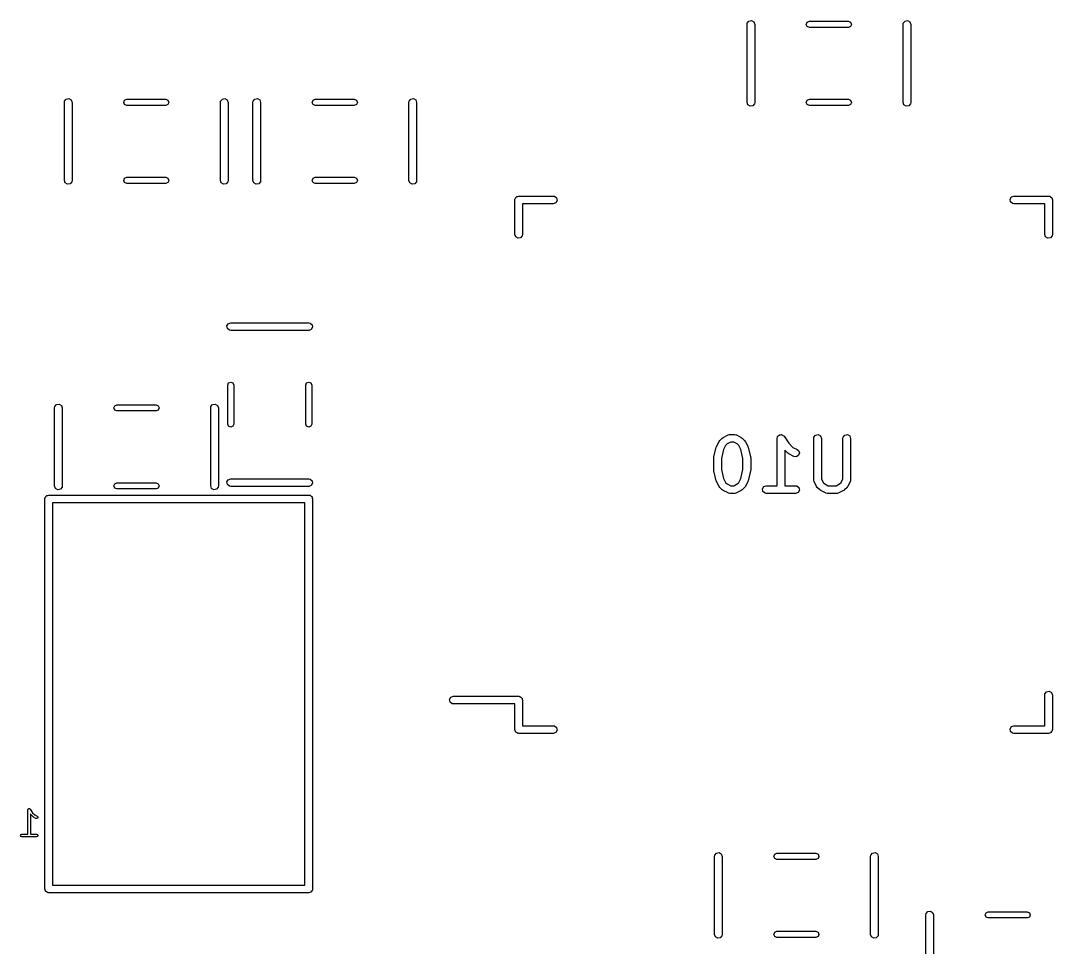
# Model space of a CAD drawing. Extents: x 0.06 to 3.41, y 0.44 to 1.54.
# Drawn here: x 1.895 to 2.688, y 0.823 to 1.536 of the extents above; entities that cross this region are included whole.
import ezdxf

# ---------------------------------------------------------------- set-up
doc = ezdxf.new("R2010")
doc.units = 0
doc.header["$MEASUREMENT"] = 0
doc.layers.add('BLACK', color=7, linetype='CONTINUOUS')

msp = doc.modelspace()

# ---------------------------------------------------------------- linework, layer by layer
at = {"layer": 'BLACK', "linetype": 'CONTINUOUS'}
for p, q in [((2.45358, 1.53272), (2.45376, 1.53373)), ((2.45358, 1.47272), (2.45358, 1.53272)), ((2.45376, 1.53373), (2.45506, 1.53527)), ((2.45506, 1.53527), (2.45705, 1.53562)), ((2.45705, 1.53562), (2.4588, 1.53461)), ((2.4588, 1.53461), (2.45949, 1.53272)), ((2.45949, 1.53272), (2.45949, 1.47272)), ((2.49917, 1.53272), (2.49987, 1.53439)), ((2.49987, 1.53105), (2.49917, 1.53272)), ((2.49987, 1.53439), (2.50154, 1.53508)), ((2.50154, 1.53508), (2.53154, 1.53508)), ((2.53154, 1.53508), (2.53321, 1.53439)), ((2.53321, 1.53439), (2.5339, 1.53272)), ((2.5339, 1.53272), (2.53321, 1.53105)), ((2.57358, 1.53272), (2.57376, 1.53373)), ((2.57358, 1.47272), (2.57358, 1.53272)), ((2.57376, 1.53373), (2.57506, 1.53527)), ((2.57506, 1.53527), (2.57705, 1.53562)), ((2.57705, 1.53562), (2.5788, 1.53461)), ((2.5788, 1.53461), (2.57949, 1.53272)), ((2.57949, 1.53272), (2.57949, 1.47272)), ((2.50154, 1.53035), (2.49987, 1.53105)), ((2.53154, 1.53035), (2.50154, 1.53035)), ((2.53321, 1.53105), (2.53154, 1.53035)), ((1.92858, 1.47272), (1.92876, 1.47373)), ((1.92858, 1.41272), (1.92858, 1.47272)), ((1.92876, 1.47373), (1.93006, 1.47527)), ((1.93006, 1.47527), (1.93205, 1.47562)), ((1.93205, 1.47562), (1.9338, 1.47461)), ((1.9338, 1.47461), (1.93449, 1.47272)), ((1.93449, 1.47272), (1.93449, 1.41272)), ((1.97417, 1.47272), (1.97487, 1.47439)), ((1.97487, 1.47105), (1.97417, 1.47272)), ((1.97487, 1.47439), (1.97654, 1.47508)), ((1.97654, 1.47035), (1.97487, 1.47105)), ((1.97654, 1.47508), (2.00654, 1.47508)), ((2.00654, 1.47035), (1.97654, 1.47035)), ((2.00654, 1.47508), (2.00821, 1.47439)), ((2.00821, 1.47105), (2.00654, 1.47035)), ((2.00821, 1.47439), (2.0089, 1.47272)), ((2.0089, 1.47272), (2.00821, 1.47105)), ((2.04858, 1.47272), (2.04876, 1.47373)), ((2.04858, 1.41272), (2.04858, 1.47272)), ((2.04876, 1.47373), (2.05006, 1.47527)), ((2.05006, 1.47527), (2.05205, 1.47562)), ((2.05205, 1.47562), (2.0538, 1.47461)), ((2.0538, 1.47461), (2.05449, 1.47272)), ((2.05449, 1.47272), (2.05449, 1.41272)), ((2.07358, 1.47272), (2.07376, 1.47373)), ((2.07358, 1.41272), (2.07358, 1.47272)), ((2.07376, 1.47373), (2.07506, 1.47527)), ((2.07506, 1.47527), (2.07705, 1.47562)), ((2.07705, 1.47562), (2.0788, 1.47461)), ((2.0788, 1.47461), (2.07949, 1.47272)), ((2.07949, 1.47272), (2.07949, 1.41272)), ((2.11917, 1.47272), (2.11987, 1.47439)), ((2.11987, 1.47105), (2.11917, 1.47272)), ((2.11987, 1.47439), (2.12154, 1.47508)), ((2.12154, 1.47035), (2.11987, 1.47105)), ((2.12154, 1.47508), (2.15154, 1.47508)), ((2.15154, 1.47035), (2.12154, 1.47035)), ((2.15154, 1.47508), (2.15321, 1.47439)), ((2.15321, 1.47105), (2.15154, 1.47035)), ((2.15321, 1.47439), (2.1539, 1.47272)), ((2.1539, 1.47272), (2.15321, 1.47105)), ((2.19358, 1.47272), (2.19376, 1.47373)), ((2.19358, 1.41272), (2.19358, 1.47272)), ((2.19376, 1.47373), (2.19506, 1.47527)), ((2.19506, 1.47527), (2.19705, 1.47562)), ((2.19705, 1.47562), (2.1988, 1.47461)), ((2.1988, 1.47461), (2.19949, 1.47272)), ((2.19949, 1.47272), (2.19949, 1.41272)), ((2.45427, 1.47082), (2.45358, 1.47272)), ((2.45602, 1.46981), (2.45427, 1.47082)), ((2.45801, 1.47016), (2.45602, 1.46981)), ((2.45931, 1.47171), (2.45801, 1.47016)), ((2.45949, 1.47272), (2.45931, 1.47171)), ((2.49917, 1.47272), (2.49987, 1.47439)), ((2.49987, 1.47105), (2.49917, 1.47272)), ((2.49987, 1.47439), (2.50154, 1.47508)), ((2.50154, 1.47035), (2.49987, 1.47105)), ((2.50154, 1.47508), (2.53154, 1.47508)), ((2.53154, 1.47035), (2.50154, 1.47035)), ((2.53154, 1.47508), (2.53321, 1.47439)), ((2.53321, 1.47105), (2.53154, 1.47035)), ((2.53321, 1.47439), (2.5339, 1.47272)), ((2.5339, 1.47272), (2.53321, 1.47105)), ((2.57427, 1.47082), (2.57358, 1.47272)), ((2.57602, 1.46981), (2.57427, 1.47082)), ((2.57801, 1.47016), (2.57602, 1.46981)), ((2.57931, 1.47171), (2.57801, 1.47016)), ((2.57949, 1.47272), (2.57931, 1.47171)), ((1.92927, 1.41082), (1.92858, 1.41272)), ((1.93449, 1.41272), (1.93431, 1.41171)), ((1.97417, 1.41272), (1.97487, 1.41439)), ((1.97487, 1.41105), (1.97417, 1.41272)), ((1.97487, 1.41439), (1.97654, 1.41508)), ((1.97654, 1.41508), (2.00654, 1.41508)), ((2.00654, 1.41508), (2.00821, 1.41439)), ((2.00821, 1.41439), (2.0089, 1.41272)), ((2.0089, 1.41272), (2.00821, 1.41105)), ((2.04927, 1.41082), (2.04858, 1.41272)), ((2.05449, 1.41272), (2.05431, 1.41171)), ((2.07427, 1.41082), (2.07358, 1.41272)), ((2.07949, 1.41272), (2.07931, 1.41171)), ((2.11917, 1.41272), (2.11987, 1.41439)), ((2.11987, 1.41105), (2.11917, 1.41272)), ((2.11987, 1.41439), (2.12154, 1.41508)), ((2.12154, 1.41508), (2.15154, 1.41508)), ((2.15154, 1.41508), (2.15321, 1.41439)), ((2.15321, 1.41439), (2.1539, 1.41272)), ((2.1539, 1.41272), (2.15321, 1.41105)), ((2.19427, 1.41082), (2.19358, 1.41272)), ((2.19949, 1.41272), (2.19931, 1.41171)), ((1.93102, 1.40981), (1.92927, 1.41082)), ((1.93301, 1.41016), (1.93102, 1.40981)), ((1.93431, 1.41171), (1.93301, 1.41016)), ((1.97654, 1.41035), (1.97487, 1.41105)), ((2.00654, 1.41035), (1.97654, 1.41035)), ((2.00821, 1.41105), (2.00654, 1.41035)), ((2.05102, 1.40981), (2.04927, 1.41082)), ((2.05301, 1.41016), (2.05102, 1.40981)), ((2.05431, 1.41171), (2.05301, 1.41016)), ((2.07602, 1.40981), (2.07427, 1.41082)), ((2.07801, 1.41016), (2.07602, 1.40981)), ((2.07931, 1.41171), (2.07801, 1.41016)), ((2.12154, 1.41035), (2.11987, 1.41105)), ((2.15154, 1.41035), (2.12154, 1.41035)), ((2.15321, 1.41105), (2.15154, 1.41035)), ((2.19602, 1.40981), (2.19427, 1.41082)), ((2.19801, 1.41016), (2.19602, 1.40981)), ((2.19931, 1.41171), (2.19801, 1.41016)), ((2.275, 1.39776), (2.27507, 1.39814)), ((2.275, 1.37118), (2.275, 1.39776)), ((2.27504, 1.39827), (2.27511, 1.39838)), ((2.27507, 1.39814), (2.27504, 1.39827)), ((2.27511, 1.39838), (2.27518, 1.39877)), ((2.27518, 1.39877), (2.27567, 1.39935)), ((2.27567, 1.39935), (2.27605, 1.40002)), ((2.27605, 1.40002), (2.27631, 1.40011)), ((2.27631, 1.40011), (2.27648, 1.40031)), ((2.27648, 1.40031), (2.27723, 1.40045)), ((2.27723, 1.40045), (2.27795, 1.40071)), ((2.27795, 1.40071), (2.30453, 1.40071)), ((2.30453, 1.40071), (2.30554, 1.40053)), ((2.30554, 1.40053), (2.30708, 1.39923)), ((2.30744, 1.39724), (2.30643, 1.39549)), ((2.30708, 1.39923), (2.30744, 1.39724)), ((2.65595, 1.39827), (2.65696, 1.40002)), ((2.6563, 1.39628), (2.65595, 1.39827)), ((2.65696, 1.40002), (2.65886, 1.40071)), ((2.65886, 1.40071), (2.68543, 1.40071)), ((2.68543, 1.40071), (2.68582, 1.40064)), ((2.68582, 1.40064), (2.68595, 1.40066)), ((2.68595, 1.40066), (2.68606, 1.4006)), ((2.68606, 1.4006), (2.68644, 1.40053)), ((2.68644, 1.40053), (2.68703, 1.40004)), ((2.68703, 1.40004), (2.68769, 1.39965)), ((2.68769, 1.39965), (2.68779, 1.3994)), ((2.68779, 1.3994), (2.68799, 1.39923)), ((2.68799, 1.39923), (2.68812, 1.39848)), ((2.68812, 1.39848), (2.68839, 1.39776)), ((2.68839, 1.39776), (2.68839, 1.37118)), ((2.30453, 1.3948), (2.28091, 1.3948)), ((2.28091, 1.3948), (2.28091, 1.37118)), ((2.30643, 1.39549), (2.30453, 1.3948)), ((2.65785, 1.39498), (2.6563, 1.39628)), ((2.65886, 1.3948), (2.65785, 1.39498)), ((2.68248, 1.3948), (2.65886, 1.3948)), ((2.68248, 1.37118), (2.68248, 1.3948)), ((2.27569, 1.36928), (2.275, 1.37118)), ((2.27744, 1.36827), (2.27569, 1.36928)), ((2.27943, 1.36862), (2.27744, 1.36827)), ((2.28073, 1.37017), (2.27943, 1.36862)), ((2.28091, 1.37118), (2.28073, 1.37017)), ((2.68317, 1.36928), (2.68248, 1.37118)), ((2.68492, 1.36827), (2.68317, 1.36928)), ((2.68691, 1.36862), (2.68492, 1.36827)), ((2.68821, 1.37017), (2.68691, 1.36862)), ((2.68839, 1.37118), (2.68821, 1.37017)), ((2.05363, 1.30073), (2.05464, 1.30248)), ((2.05464, 1.30248), (2.05654, 1.30317)), ((2.05654, 1.30317), (2.11654, 1.30317)), ((2.11654, 1.30317), (2.11755, 1.30299)), ((2.11755, 1.30299), (2.11909, 1.30169)), ((2.11909, 1.30169), (2.11944, 1.2997)), ((2.05398, 1.29874), (2.05363, 1.30073)), ((2.05553, 1.29744), (2.05398, 1.29874)), ((2.05654, 1.29726), (2.05553, 1.29744)), ((2.11654, 1.29726), (2.05654, 1.29726)), ((2.11843, 1.29795), (2.11654, 1.29726)), ((2.11944, 1.2997), (2.11843, 1.29795)), ((2.05417, 1.25522), (2.05487, 1.25689)), ((2.05417, 1.22522), (2.05417, 1.25522)), ((2.05487, 1.25689), (2.05654, 1.25758)), ((2.05654, 1.25758), (2.05821, 1.25689)), ((2.05821, 1.25689), (2.0589, 1.25522)), ((2.0589, 1.25522), (2.0589, 1.22522)), ((2.11417, 1.25522), (2.11487, 1.25689)), ((2.11417, 1.22522), (2.11417, 1.25522)), ((2.11487, 1.25689), (2.11654, 1.25758)), ((2.11654, 1.25758), (2.11821, 1.25689)), ((2.11821, 1.25689), (2.1189, 1.25522)), ((2.1189, 1.25522), (2.1189, 1.22522)), ((1.92108, 1.23772), (1.92126, 1.23873)), ((1.92126, 1.23873), (1.92256, 1.24027)), ((1.92256, 1.24027), (1.92455, 1.24062)), ((1.92455, 1.24062), (1.9263, 1.23961)), ((1.9263, 1.23961), (1.92699, 1.23772)), ((1.96667, 1.23772), (1.96737, 1.23939)), ((1.96737, 1.23939), (1.96904, 1.24008)), ((1.96904, 1.24008), (1.99904, 1.24008)), ((1.99904, 1.24008), (2.00071, 1.23939)), ((2.00071, 1.23939), (2.0014, 1.23772)), ((2.04108, 1.23772), (2.04126, 1.23873)), ((2.04126, 1.23873), (2.04256, 1.24027)), ((2.04256, 1.24027), (2.04455, 1.24062)), ((2.04455, 1.24062), (2.0463, 1.23961)), ((2.0463, 1.23961), (2.04699, 1.23772)), ((1.92108, 1.17772), (1.92108, 1.23772)), ((1.92699, 1.23772), (1.92699, 1.17772)), ((1.96737, 1.23605), (1.96667, 1.23772)), ((1.96904, 1.23535), (1.96737, 1.23605)), ((1.99904, 1.23535), (1.96904, 1.23535)), ((2.00071, 1.23605), (1.99904, 1.23535)), ((2.0014, 1.23772), (2.00071, 1.23605)), ((2.04108, 1.17772), (2.04108, 1.23772)), ((2.04699, 1.23772), (2.04699, 1.17772)), ((2.05487, 1.22355), (2.05417, 1.22522)), ((2.05654, 1.22285), (2.05487, 1.22355)), ((2.05821, 1.22355), (2.05654, 1.22285)), ((2.0589, 1.22522), (2.05821, 1.22355)), ((2.11487, 1.22355), (2.11417, 1.22522)), ((2.11654, 1.22285), (2.11487, 1.22355)), ((2.11821, 1.22355), (2.11654, 1.22285)), ((2.1189, 1.22522), (2.11821, 1.22355)), ((2.43258, 1.21261), (2.43445, 1.21449)), ((2.43445, 1.21449), (2.43518, 1.215)), ((2.43518, 1.215), (2.43522, 1.21504)), ((2.43522, 1.21504), (2.43897, 1.21692)), ((2.43897, 1.21692), (2.43995, 1.21721)), ((2.43995, 1.21721), (2.44012, 1.21717)), ((2.44012, 1.21717), (2.44029, 1.21723)), ((2.44029, 1.21723), (2.44404, 1.21723)), ((2.44404, 1.21723), (2.44505, 1.21705)), ((2.44505, 1.21705), (2.44519, 1.21694)), ((2.44519, 1.21694), (2.44536, 1.21692)), ((2.44536, 1.21692), (2.44911, 1.21504)), ((2.44911, 1.21504), (2.44982, 1.21452)), ((2.44982, 1.21452), (2.44988, 1.21449)), ((2.44988, 1.21449), (2.45175, 1.21261)), ((2.47671, 1.21428), (2.47689, 1.21529)), ((2.47671, 1.17786), (2.47671, 1.21428)), ((2.47689, 1.21529), (2.477, 1.21542)), ((2.477, 1.21542), (2.47701, 1.21559)), ((2.47701, 1.21559), (2.47763, 1.21618)), ((2.47763, 1.21618), (2.47818, 1.21683)), ((2.47818, 1.21683), (2.47835, 1.21686)), ((2.47835, 1.21686), (2.47847, 1.21698)), ((2.47847, 1.21698), (2.47933, 1.21704)), ((2.47933, 1.21704), (2.48017, 1.21718)), ((2.48017, 1.21718), (2.48032, 1.2171)), ((2.48032, 1.2171), (2.48049, 1.21711)), ((2.48049, 1.21711), (2.48118, 1.2166)), ((2.48118, 1.2166), (2.48192, 1.21617)), ((2.48192, 1.21617), (2.48198, 1.21601)), ((2.48198, 1.21601), (2.48212, 1.21591)), ((2.48212, 1.21591), (2.4857, 1.21053)), ((2.50483, 1.21428), (2.50501, 1.21529)), ((2.50483, 1.18241), (2.50483, 1.21428)), ((2.50501, 1.21529), (2.50631, 1.21683)), ((2.50631, 1.21683), (2.50829, 1.21718)), ((2.50829, 1.21718), (2.51004, 1.21617)), ((2.51004, 1.21617), (2.51073, 1.21428)), ((2.51073, 1.21428), (2.51073, 1.1831)), ((2.52733, 1.21428), (2.5275, 1.21529)), ((2.52733, 1.1831), (2.52733, 1.21428)), ((2.5275, 1.21529), (2.5288, 1.21683)), ((2.5288, 1.21683), (2.53079, 1.21718)), ((2.53079, 1.21718), (2.53254, 1.21617)), ((2.53254, 1.21617), (2.53323, 1.21428)), ((2.53323, 1.21428), (2.53323, 1.18241)), ((2.42805, 1.19999), (2.42993, 1.20749)), ((2.42993, 1.20749), (2.43013, 1.20796)), ((2.43013, 1.20796), (2.43015, 1.2081)), ((2.43015, 1.2081), (2.43203, 1.21185)), ((2.43203, 1.21185), (2.43255, 1.21256)), ((2.43255, 1.21256), (2.43258, 1.21261)), ((2.43709, 1.20878), (2.43558, 1.20575)), ((2.43829, 1.20997), (2.43709, 1.20878)), ((2.44099, 1.21132), (2.43829, 1.20997)), ((2.44334, 1.21132), (2.44099, 1.21132)), ((2.44604, 1.20997), (2.44334, 1.21132)), ((2.44724, 1.20878), (2.44604, 1.20997)), ((2.44875, 1.20575), (2.44724, 1.20878)), ((2.45175, 1.21261), (2.45226, 1.21189)), ((2.45226, 1.21189), (2.45231, 1.21185)), ((2.45231, 1.21185), (2.45418, 1.2081)), ((2.45418, 1.2081), (2.45433, 1.20761)), ((2.45433, 1.20761), (2.4544, 1.20749)), ((2.4544, 1.20749), (2.45628, 1.19999)), ((2.4857, 1.21053), (2.48891, 1.20733)), ((2.48891, 1.20733), (2.49223, 1.20567)), ((2.42796, 1.19928), (2.42807, 1.19986)), ((2.42796, 1.1899), (2.42796, 1.19928)), ((2.42807, 1.19986), (2.42805, 1.19999)), ((2.43558, 1.20575), (2.43387, 1.19891)), ((2.43387, 1.19891), (2.43387, 1.19027)), ((2.45046, 1.19891), (2.44875, 1.20575)), ((2.45046, 1.19027), (2.45046, 1.19891)), ((2.45628, 1.19999), (2.45632, 1.19941)), ((2.45632, 1.19941), (2.45637, 1.19928)), ((2.45637, 1.19928), (2.45637, 1.1899)), ((2.48507, 1.20281), (2.48261, 1.20527)), ((2.48261, 1.20527), (2.48261, 1.17786)), ((2.48513, 1.20279), (2.48507, 1.20281)), ((2.48584, 1.20226), (2.48513, 1.20279)), ((2.48959, 1.20039), (2.48584, 1.20226)), ((2.4916, 1.20016), (2.48959, 1.20039)), ((2.49328, 1.20127), (2.4916, 1.20016)), ((2.49223, 1.20567), (2.49305, 1.20506)), ((2.49305, 1.20506), (2.49386, 1.2032)), ((2.49386, 1.2032), (2.49328, 1.20127)), ((2.43387, 1.19027), (2.43558, 1.18344)), ((2.44875, 1.18344), (2.45046, 1.19027)), ((2.05363, 1.18073), (2.05464, 1.18248)), ((2.05464, 1.18248), (2.05654, 1.18317)), ((2.05654, 1.18317), (2.11654, 1.18317)), ((2.11654, 1.18317), (2.11755, 1.18299)), ((2.11755, 1.18299), (2.11909, 1.18169)), ((2.42801, 1.18978), (2.42796, 1.1899)), ((2.42805, 1.18919), (2.42801, 1.18978)), ((2.42993, 1.18169), (2.42805, 1.18919)), ((2.43558, 1.18344), (2.43709, 1.1804)), ((2.44724, 1.1804), (2.44875, 1.18344)), ((2.45628, 1.18919), (2.4544, 1.18169)), ((2.45637, 1.1899), (2.45626, 1.18932)), ((2.45626, 1.18932), (2.45628, 1.18919)), ((2.50489, 1.18224), (2.50483, 1.18241)), ((2.51073, 1.1831), (2.51208, 1.1804)), ((2.52598, 1.1804), (2.52733, 1.1831)), ((2.53323, 1.18241), (2.53305, 1.1814)), ((1.92177, 1.17582), (1.92108, 1.17772)), ((1.92352, 1.17481), (1.92177, 1.17582)), ((1.92551, 1.17516), (1.92352, 1.17481)), ((1.92681, 1.17671), (1.92551, 1.17516)), ((1.92699, 1.17772), (1.92681, 1.17671)), ((1.96667, 1.17772), (1.96737, 1.17939)), ((1.96737, 1.17605), (1.96667, 1.17772)), ((1.96737, 1.17939), (1.96904, 1.18008)), ((1.96904, 1.17535), (1.96737, 1.17605)), ((1.96904, 1.18008), (1.99904, 1.18008)), ((1.99904, 1.17535), (1.96904, 1.17535)), ((1.99904, 1.18008), (2.00071, 1.17939)), ((2.00071, 1.17605), (1.99904, 1.17535)), ((2.00071, 1.17939), (2.0014, 1.17772)), ((2.0014, 1.17772), (2.00071, 1.17605)), ((2.04177, 1.17582), (2.04108, 1.17772)), ((2.04352, 1.17481), (2.04177, 1.17582)), ((2.04551, 1.17516), (2.04352, 1.17481)), ((2.04681, 1.17671), (2.04551, 1.17516)), ((2.04699, 1.17772), (2.04681, 1.17671)), ((2.05398, 1.17874), (2.05363, 1.18073)), ((2.05553, 1.17744), (2.05398, 1.17874)), ((2.05654, 1.17726), (2.05553, 1.17744)), ((2.11654, 1.17726), (2.05654, 1.17726)), ((2.11843, 1.17795), (2.11654, 1.17726)), ((2.11944, 1.1797), (2.11843, 1.17795)), ((2.11909, 1.18169), (2.11944, 1.1797)), ((2.43001, 1.18157), (2.42993, 1.18169)), ((2.43015, 1.18108), (2.43001, 1.18157)), ((2.43203, 1.17734), (2.43015, 1.18108)), ((2.43207, 1.17729), (2.43203, 1.17734)), ((2.43258, 1.17657), (2.43207, 1.17729)), ((2.43445, 1.17469), (2.43258, 1.17657)), ((2.43451, 1.17467), (2.43445, 1.17469)), ((2.43522, 1.17414), (2.43451, 1.17467)), ((2.43709, 1.1804), (2.43829, 1.17921)), ((2.43829, 1.17921), (2.44099, 1.17786)), ((2.44099, 1.17786), (2.44334, 1.17786)), ((2.44334, 1.17786), (2.44604, 1.17921)), ((2.44604, 1.17921), (2.44724, 1.1804)), ((2.44988, 1.17469), (2.44915, 1.17419)), ((2.45175, 1.17657), (2.44988, 1.17469)), ((2.45178, 1.17663), (2.45175, 1.17657)), ((2.45231, 1.17734), (2.45178, 1.17663)), ((2.45418, 1.18108), (2.45231, 1.17734)), ((2.4542, 1.18122), (2.45418, 1.18108)), ((2.4544, 1.18169), (2.4542, 1.18122)), ((2.4655, 1.17542), (2.46651, 1.17717)), ((2.46585, 1.17343), (2.4655, 1.17542)), ((2.46651, 1.17717), (2.46841, 1.17786)), ((2.46841, 1.17786), (2.47671, 1.17786)), ((2.48261, 1.17786), (2.49091, 1.17786)), ((2.49091, 1.17786), (2.49192, 1.17768)), ((2.49192, 1.17768), (2.49347, 1.17638)), ((2.49382, 1.17439), (2.49281, 1.17264)), ((2.49347, 1.17638), (2.49382, 1.17439)), ((2.50485, 1.18207), (2.50489, 1.18224)), ((2.50514, 1.18108), (2.50485, 1.18207)), ((2.50702, 1.17734), (2.50514, 1.18108)), ((2.50706, 1.17729), (2.50702, 1.17734)), ((2.50757, 1.17657), (2.50706, 1.17729)), ((2.50944, 1.17469), (2.50757, 1.17657)), ((2.5095, 1.17467), (2.50944, 1.17469)), ((2.51021, 1.17414), (2.5095, 1.17467)), ((2.51208, 1.1804), (2.51328, 1.17921)), ((2.51328, 1.17921), (2.51598, 1.17786)), ((2.51598, 1.17786), (2.52208, 1.17786)), ((2.52208, 1.17786), (2.52478, 1.17921)), ((2.52478, 1.17921), (2.52598, 1.1804)), ((2.52862, 1.17469), (2.52789, 1.17419)), ((2.53049, 1.17657), (2.52862, 1.17469)), ((2.53052, 1.17663), (2.53049, 1.17657)), ((2.53105, 1.17734), (2.53052, 1.17663)), ((2.53292, 1.18108), (2.53105, 1.17734)), ((2.53294, 1.18126), (2.53292, 1.18108)), ((2.53305, 1.1814), (2.53294, 1.18126)), ((1.91358, 1.16772), (1.91365, 1.1681)), ((1.91358, 0.867717), (1.91358, 1.16772)), ((1.91363, 1.16823), (1.91369, 1.16834)), ((1.91365, 1.1681), (1.91363, 1.16823)), ((1.91369, 1.16834), (1.91376, 1.16873)), ((1.91376, 1.16873), (1.91425, 1.16931)), ((1.91425, 1.16931), (1.91464, 1.16998)), ((1.91464, 1.16998), (1.91489, 1.17007)), ((1.91489, 1.17007), (1.91506, 1.17027)), ((1.91506, 1.17027), (1.91581, 1.17041)), ((1.91581, 1.17041), (1.91654, 1.17067)), ((1.91654, 1.17067), (2.11654, 1.17067)), ((2.11654, 1.17067), (2.11692, 1.1706)), ((2.11692, 1.1706), (2.11705, 1.17062)), ((2.11705, 1.17062), (2.11716, 1.17056)), ((2.11716, 1.17056), (2.11755, 1.17049)), ((2.11755, 1.17049), (2.11813, 1.17)), ((2.11813, 1.17), (2.1188, 1.16961)), ((2.1188, 1.16961), (2.11889, 1.16936)), ((2.11889, 1.16936), (2.11909, 1.16919)), ((2.11909, 1.16919), (2.11923, 1.16844)), ((2.11923, 1.16844), (2.11949, 1.16772)), ((2.11949, 1.16772), (2.11949, 0.867717)), ((2.43897, 1.17227), (2.43522, 1.17414)), ((2.43915, 1.17225), (2.43897, 1.17227)), ((2.43928, 1.17213), (2.43915, 1.17225)), ((2.44029, 1.17195), (2.43928, 1.17213)), ((2.44404, 1.17195), (2.44029, 1.17195)), ((2.44421, 1.17201), (2.44404, 1.17195)), ((2.44438, 1.17197), (2.44421, 1.17201)), ((2.44536, 1.17227), (2.44438, 1.17197)), ((2.44911, 1.17414), (2.44536, 1.17227)), ((2.44915, 1.17419), (2.44911, 1.17414)), ((2.4674, 1.17213), (2.46585, 1.17343)), ((2.46841, 1.17195), (2.4674, 1.17213)), ((2.49091, 1.17195), (2.46841, 1.17195)), ((2.49281, 1.17264), (2.49091, 1.17195)), ((2.51396, 1.17227), (2.51021, 1.17414)), ((2.51414, 1.17225), (2.51396, 1.17227)), ((2.51427, 1.17213), (2.51414, 1.17225)), ((2.51528, 1.17195), (2.51427, 1.17213)), ((2.52278, 1.17195), (2.51528, 1.17195)), ((2.52295, 1.17201), (2.52278, 1.17195)), ((2.52312, 1.17197), (2.52295, 1.17201)), ((2.5241, 1.17227), (2.52312, 1.17197)), ((2.52785, 1.17414), (2.5241, 1.17227)), ((2.52789, 1.17419), (2.52785, 1.17414)), ((1.91949, 1.16476), (1.91949, 0.870669)), ((2.11358, 1.16476), (1.91949, 1.16476)), ((2.11358, 0.870669), (2.11358, 1.16476)), ((2.22586, 1.01518), (2.22776, 1.01587)), ((2.22776, 1.01587), (2.27795, 1.01587)), ((2.27795, 1.01587), (2.27834, 1.0158)), ((2.27834, 1.0158), (2.27847, 1.01582)), ((2.27847, 1.01582), (2.27858, 1.01576)), ((2.27858, 1.01576), (2.27896, 1.01569)), ((2.27896, 1.01569), (2.27955, 1.01519)), ((2.68248, 1.01685), (2.68266, 1.01786)), ((2.68248, 0.993228), (2.68248, 1.01685)), ((2.68266, 1.01786), (2.68396, 1.01941)), ((2.68396, 1.01941), (2.68595, 1.01976)), ((2.68595, 1.01976), (2.68769, 1.01875)), ((2.68769, 1.01875), (2.68839, 1.01685)), ((2.68839, 1.01685), (2.68839, 0.990276)), ((2.22485, 1.01343), (2.22586, 1.01518)), ((2.2252, 1.01144), (2.22485, 1.01343)), ((2.22675, 1.01014), (2.2252, 1.01144)), ((2.22776, 1.00996), (2.22675, 1.01014)), ((2.275, 1.00996), (2.22776, 1.00996)), ((2.275, 0.990276), (2.275, 1.00996)), ((2.27955, 1.01519), (2.28021, 1.01481)), ((2.28021, 1.01481), (2.28031, 1.01456)), ((2.28031, 1.01456), (2.28051, 1.01439)), ((2.28051, 1.01439), (2.28064, 1.01363)), ((2.28064, 1.01363), (2.28091, 1.01291)), ((2.28091, 1.01291), (2.28091, 0.993228)), ((2.28091, 0.993228), (2.30453, 0.993228)), ((2.30453, 0.993228), (2.30554, 0.99305)), ((2.30554, 0.99305), (2.30708, 0.991752)), ((2.65595, 0.990788), (2.65696, 0.992538)), ((2.65696, 0.992538), (2.65886, 0.993228)), ((2.65886, 0.993228), (2.68248, 0.993228)), ((2.27526, 0.989555), (2.275, 0.990276)), ((2.2754, 0.988799), (2.27526, 0.989555)), ((2.2756, 0.988628), (2.2754, 0.988799)), ((2.27569, 0.988378), (2.2756, 0.988628)), ((2.27636, 0.987994), (2.27569, 0.988378)), ((2.27694, 0.987501), (2.27636, 0.987994)), ((2.27733, 0.987433), (2.27694, 0.987501)), ((2.27744, 0.987368), (2.27733, 0.987433)), ((2.27757, 0.98739), (2.27744, 0.987368)), ((2.27795, 0.987323), (2.27757, 0.98739)), ((2.30453, 0.987323), (2.27795, 0.987323)), ((2.30643, 0.988014), (2.30453, 0.987323)), ((2.30744, 0.989763), (2.30643, 0.988014)), ((2.30708, 0.991752), (2.30744, 0.989763)), ((2.6563, 0.988799), (2.65595, 0.990788)), ((2.65785, 0.987501), (2.6563, 0.988799)), ((2.65886, 0.987323), (2.65785, 0.987501)), ((2.68543, 0.987323), (2.65886, 0.987323)), ((2.68615, 0.987585), (2.68543, 0.987323)), ((2.68691, 0.987718), (2.68615, 0.987585)), ((2.68708, 0.987923), (2.68691, 0.987718)), ((2.68733, 0.988014), (2.68708, 0.987923)), ((2.68771, 0.988678), (2.68733, 0.988014)), ((2.68821, 0.989266), (2.68771, 0.988678)), ((2.68828, 0.989649), (2.68821, 0.989266)), ((2.68834, 0.989763), (2.68828, 0.989649)), ((2.68839, 0.990276), (2.68832, 0.989892)), ((2.68832, 0.989892), (2.68834, 0.989763)), ((1.90055, 0.928496), (1.90059, 0.92859)), ((1.90055, 0.909796), (1.90055, 0.928496)), ((1.90057, 0.928689), (1.90073, 0.928928)), ((1.90059, 0.92859), (1.90057, 0.928689)), ((1.90073, 0.928928), (1.90084, 0.929192)), ((1.90084, 0.929192), (1.90093, 0.929231)), ((1.90093, 0.929231), (1.90099, 0.929315)), ((1.90099, 0.929315), (1.90127, 0.929371)), ((1.90127, 0.929371), (1.90154, 0.929481)), ((1.90154, 0.929481), (1.90163, 0.929442)), ((1.90163, 0.929442), (1.90173, 0.929462)), ((1.90173, 0.929462), (1.90197, 0.929302)), ((1.90197, 0.929302), (1.90223, 0.929192)), ((1.90223, 0.929192), (1.90227, 0.929099)), ((1.90227, 0.929099), (1.90235, 0.929042)), ((1.90235, 0.929042), (1.90417, 0.926311)), ((1.90259, 0.925138), (1.90252, 0.925246)), ((1.90252, 0.925246), (1.90252, 0.909796)), ((1.90268, 0.925082), (1.90259, 0.925138)), ((1.90271, 0.924988), (1.90268, 0.925082)), ((1.90459, 0.923114), (1.90271, 0.924988)), ((1.90417, 0.926311), (1.90587, 0.924618)), ((1.90474, 0.923052), (1.90459, 0.923114)), ((1.90484, 0.922929), (1.90474, 0.923052)), ((1.90672, 0.921992), (1.90484, 0.922929)), ((1.90587, 0.924618), (1.9076, 0.923753)), ((1.90747, 0.921938), (1.90672, 0.921992)), ((1.90804, 0.922432), (1.90747, 0.921938)), ((1.9076, 0.923753), (1.90809, 0.923183)), ((1.90809, 0.923183), (1.90804, 0.922432)), ((1.89493, 0.908811), (1.89522, 0.909507)), ((1.89522, 0.908115), (1.89493, 0.908811)), ((1.89522, 0.909507), (1.89591, 0.909796)), ((1.89591, 0.907827), (1.89522, 0.908115)), ((1.89591, 0.909796), (1.90055, 0.909796)), ((1.90716, 0.907827), (1.89591, 0.907827)), ((1.90252, 0.909796), (1.90716, 0.909796)), ((1.90716, 0.909796), (1.90786, 0.909507)), ((1.90786, 0.908115), (1.90716, 0.907827)), ((1.90786, 0.909507), (1.90814, 0.908811)), ((1.90814, 0.908811), (1.90786, 0.908115)), ((2.42858, 0.892717), (2.42876, 0.893726)), ((2.42858, 0.832717), (2.42858, 0.892717)), ((2.42876, 0.893726), (2.43006, 0.895274)), ((2.43006, 0.895274), (2.43205, 0.895624)), ((2.43205, 0.895624), (2.4338, 0.894615)), ((2.4338, 0.894615), (2.43449, 0.892717)), ((2.43449, 0.892717), (2.43449, 0.832717)), ((2.47417, 0.892717), (2.47487, 0.894387)), ((2.47487, 0.891046), (2.47417, 0.892717)), ((2.47487, 0.894387), (2.47654, 0.895079)), ((2.47654, 0.890354), (2.47487, 0.891046)), ((2.47654, 0.895079), (2.50654, 0.895079)), ((2.50654, 0.890354), (2.47654, 0.890354)), ((2.50654, 0.895079), (2.50821, 0.894387)), ((2.50821, 0.891046), (2.50654, 0.890354)), ((2.50821, 0.894387), (2.5089, 0.892717)), ((2.5089, 0.892717), (2.50821, 0.891046)), ((2.54858, 0.892717), (2.54876, 0.893726)), ((2.54858, 0.832717), (2.54858, 0.892717)), ((2.54876, 0.893726), (2.55006, 0.895274)), ((2.55006, 0.895274), (2.55205, 0.895624)), ((2.55205, 0.895624), (2.5538, 0.894615)), ((2.5538, 0.894615), (2.55449, 0.892717)), ((2.55449, 0.892717), (2.55449, 0.832717)), ((1.91385, 0.866996), (1.91358, 0.867717)), ((1.91398, 0.86624), (1.91385, 0.866996)), ((1.91418, 0.866069), (1.91398, 0.86624)), ((1.91427, 0.865819), (1.91418, 0.866069)), ((1.91494, 0.865435), (1.91427, 0.865819)), ((1.91553, 0.864942), (1.91494, 0.865435)), ((1.91591, 0.864874), (1.91553, 0.864942)), ((1.91602, 0.864809), (1.91591, 0.864874)), ((1.91949, 0.870669), (2.11358, 0.870669)), ((2.11726, 0.865026), (2.11654, 0.864764)), ((2.11801, 0.865159), (2.11726, 0.865026)), ((2.11818, 0.865364), (2.11801, 0.865159)), ((2.11843, 0.865455), (2.11818, 0.865364)), ((2.11882, 0.866119), (2.11843, 0.865455)), ((2.11931, 0.866707), (2.11882, 0.866119)), ((2.11938, 0.86709), (2.11931, 0.866707)), ((2.11944, 0.867204), (2.11938, 0.86709)), ((2.11949, 0.867717), (2.11942, 0.867333)), ((2.11942, 0.867333), (2.11944, 0.867204)), ((1.91615, 0.864831), (1.91602, 0.864809)), ((1.91654, 0.864764), (1.91615, 0.864831)), ((2.11654, 0.864764), (1.91654, 0.864764)), ((2.59126, 0.848726), (2.59256, 0.850274)), ((2.59256, 0.850274), (2.59455, 0.850624)), ((2.59455, 0.850624), (2.5963, 0.849615)), ((2.5963, 0.849615), (2.59699, 0.847717)), ((2.63667, 0.847717), (2.63737, 0.849387)), ((2.63737, 0.849387), (2.63904, 0.850079)), ((2.63904, 0.850079), (2.66904, 0.850079)), ((2.66904, 0.850079), (2.67071, 0.849387)), ((2.67071, 0.849387), (2.6714, 0.847717)), ((2.59108, 0.847717), (2.59126, 0.848726)), ((2.59108, 0.787717), (2.59108, 0.847717)), ((2.59699, 0.847717), (2.59699, 0.787717)), ((2.63737, 0.846046), (2.63667, 0.847717)), ((2.63904, 0.845354), (2.63737, 0.846046)), ((2.66904, 0.845354), (2.63904, 0.845354)), ((2.67071, 0.846046), (2.66904, 0.845354)), ((2.6714, 0.847717), (2.67071, 0.846046)), ((2.47417, 0.832717), (2.47487, 0.834387)), ((2.47487, 0.834387), (2.47654, 0.835079)), ((2.47654, 0.835079), (2.50654, 0.835079)), ((2.50654, 0.835079), (2.50821, 0.834387)), ((2.50821, 0.834387), (2.5089, 0.832717)), ((2.42927, 0.830819), (2.42858, 0.832717)), ((2.43102, 0.829809), (2.42927, 0.830819)), ((2.43301, 0.830159), (2.43102, 0.829809)), ((2.43431, 0.831707), (2.43301, 0.830159)), ((2.43449, 0.832717), (2.43431, 0.831707)), ((2.47487, 0.831046), (2.47417, 0.832717)), ((2.47654, 0.830354), (2.47487, 0.831046)), ((2.50654, 0.830354), (2.47654, 0.830354)), ((2.50821, 0.831046), (2.50654, 0.830354)), ((2.5089, 0.832717), (2.50821, 0.831046)), ((2.54927, 0.830819), (2.54858, 0.832717)), ((2.55102, 0.829809), (2.54927, 0.830819)), ((2.55301, 0.830159), (2.55102, 0.829809)), ((2.55431, 0.831707), (2.55301, 0.830159)), ((2.55449, 0.832717), (2.55431, 0.831707))]:
    msp.add_line(p, q, dxfattribs=at)

doc.saveas('drawing.dxf')
